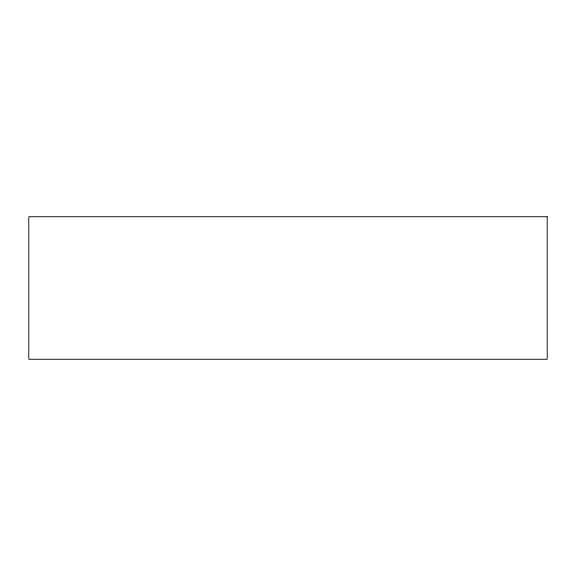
<?xml version="1.0" encoding="UTF-8"?>
<svg xmlns="http://www.w3.org/2000/svg" width="576" height="576" viewBox="0 0 576 576"><rect width="100%" height="100%" fill="white"/><g stroke="black" fill="none" stroke-linecap="round" stroke-linejoin="round"><path stroke-width="0.86" d="M547.2 216.749L28.8 216.749L28.8 359.251L547.2 359.251L547.2 216.749"/></g></svg>
